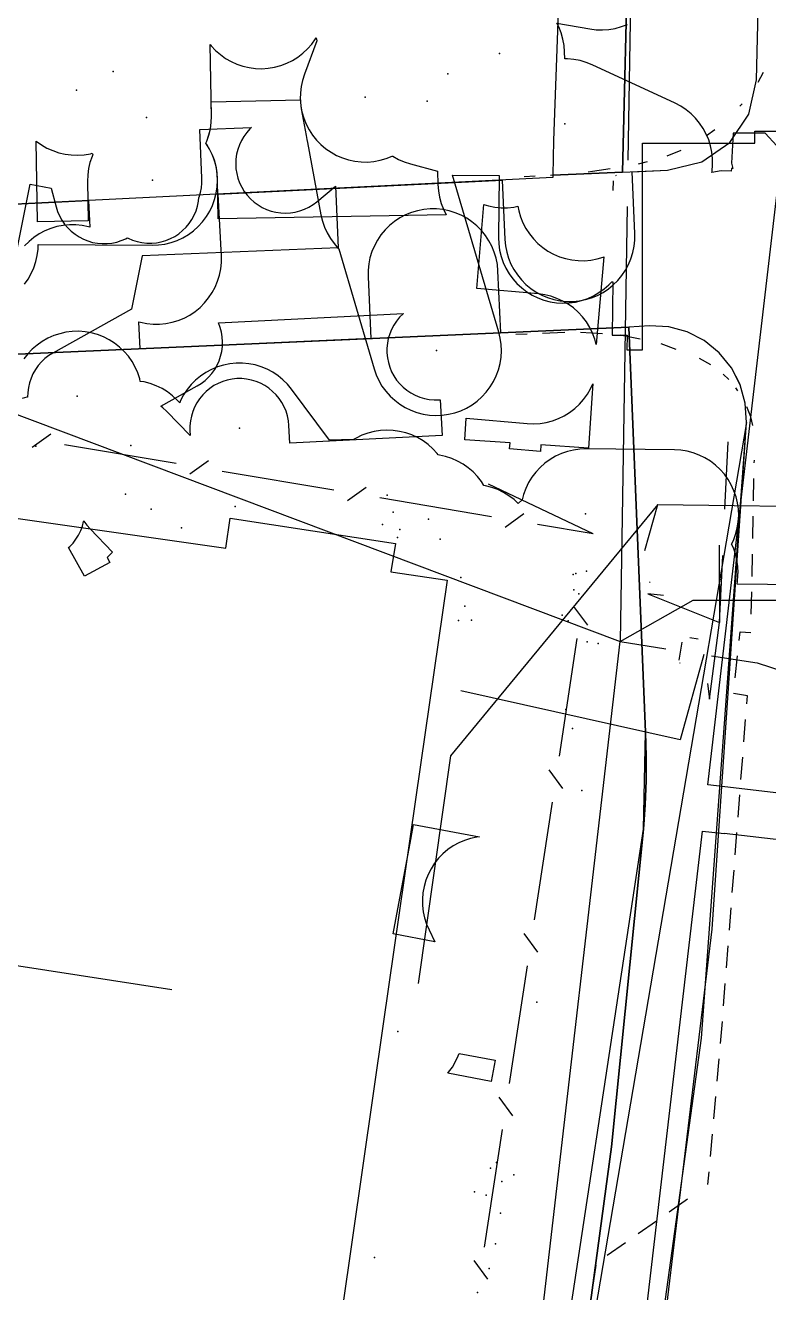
# Model space of a CAD drawing. Header units: metres. Extents: x -3782 to -2031, y 18790 to 19846.
# Drawn here: x -2111.62 to -2087.62, y 19225.88 to 19266.82 of the extents above; entities that cross this region are included whole.
import ezdxf

# ---------------------------------------------------------------- set-up
doc = ezdxf.new("R2010")
doc.units = ezdxf.units.M
for name, color, linetype in [('BENCH', 7, 'Continuous'), ('CURB', 7, 'Continuous'), ('ELECTR_CABLE', 7, 'Continuous'), ('ELECTR_CABLE_COMM', 7, 'Continuous'), ('GAS', 7, 'Continuous'), ('GRASS', 7, 'Continuous'), ('GROUND', 7, 'Continuous'), ('HEAT', 7, 'Continuous'), ('OVERHEAD_POWER_LINE', 7, 'Continuous'), ('ROAD', 7, 'Continuous'), ('SEWER', 7, 'Continuous'), ('SIDEWALK_PATH', 7, 'Continuous'), ('TREE', 7, 'Continuous'), ('WATER_PIPELINE', 7, 'Continuous')]:
    doc.layers.add(name, color=color, linetype=linetype)

msp = doc.modelspace()

# ---------------------------------------------------------------- linework, layer by layer
at = {"layer": 'BENCH'}
for p in [(-2108.787, 19265.328), (-2097.978, 19265.251)]:
    msp.add_point(p, dxfattribs=at)
at = {"layer": 'CURB'}
for points in [[(-2093.694, 19305.567), (-2092.268, 19293.64), (-2091.922, 19288.563), (-2091.968, 19277.031), (-2092.342, 19262.077)], [(-2087.792, 19265.297), (-2087.973, 19264.976)], [(-2088.476, 19264.291), (-2088.545, 19264.205)], [(-2089.355, 19263.451), (-2089.623, 19263.251)], [(-2090.459, 19262.777), (-2090.903, 19262.593)], [(-2092.737, 19262.191), (-2093.446, 19262.074)], [(-2091.538, 19262.407), (-2091.83, 19262.34)], [(-2095.159, 19261.945), (-2095.518, 19261.928)], [(-2093.941, 19262.003), (-2094.659, 19261.969)], [(-2116.259, 19256.006), (-2092.136, 19257.072)], [(-2097.839, 19200.107), (-2091.661, 19240.858), (-2091.595, 19243.988), (-2092.136, 19257.086)], [(-2095.42, 19256.847), (-2095.781, 19256.832)], [(-2094.199, 19256.898), (-2094.921, 19256.868)], [(-2092.98, 19256.851), (-2093.7, 19256.897)], [(-2091.773, 19256.68), (-2092.416, 19256.816)], [(-2090.602, 19256.347), (-2091.087, 19256.535)], [(-2089.487, 19255.852), (-2089.848, 19256.055)], [(-2088.91, 19255.379), (-2089.091, 19255.549)], [(-2088.615, 19255.01), (-2088.681, 19255.109)], [(-2088.196, 19254.171), (-2088.322, 19254.501)], [(-2088.334, 19253.996), (-2101.691, 19175.585)], [(-2088.126, 19253.899), (-2088.196, 19254.171)], [(-2088.083, 19252.685), (-2088.081, 19252.772)], [(-2088.107, 19251.463), (-2088.093, 19252.185)], [(-2088.131, 19250.241), (-2088.117, 19250.963)], [(-2088.156, 19249.02), (-2088.141, 19249.742)], [(-2088.18, 19247.798), (-2088.166, 19248.52)], [(-2088.572, 19246.955), (-2088.543, 19247.232)], [(-2088.543, 19247.232), (-2088.192, 19247.207)], [(-2088.697, 19245.74), (-2088.623, 19246.458)], [(-2088.304, 19245.166), (-2088.749, 19245.239)], [(-2088.325, 19244.899), (-2088.304, 19245.166)], [(-2088.418, 19243.681), (-2088.363, 19244.401)], [(-2088.512, 19242.463), (-2088.456, 19243.182)], [(-2088.605, 19241.244), (-2088.55, 19241.964)], [(-2088.699, 19240.026), (-2088.644, 19240.746)], [(-2088.793, 19238.808), (-2088.737, 19239.528)], [(-2088.886, 19237.59), (-2088.831, 19238.309)], [(-2088.98, 19236.371), (-2088.925, 19237.091)], [(-2089.073, 19235.153), (-2089.018, 19235.873)], [(-2089.175, 19233.936), (-2089.113, 19234.639)], [(-2089.283, 19232.719), (-2089.22, 19233.438)], [(-2089.391, 19231.502), (-2089.328, 19232.221)], [(-2089.499, 19230.285), (-2089.436, 19231.004)], [(-2089.58, 19229.377), (-2089.544, 19229.787)], [(-2090.833, 19228.495), (-2090.243, 19228.911)], [(-2091.833, 19227.792), (-2091.242, 19228.207)], [(-2092.832, 19227.089), (-2092.242, 19227.504)], [(-2093.3, 19226.053), (-2093.184, 19226.766)]]:
    msp.add_lwpolyline(points, dxfattribs=at)
at = {"layer": 'ELECTR_CABLE'}
for points in [[(-2093.187, 19256.513), (-2093.233, 19256.685), (-2093.304, 19256.879), (-2093.395, 19257.064), (-2093.503, 19257.239), (-2093.628, 19257.403), (-2093.768, 19257.554), (-2093.922, 19257.691), (-2094.089, 19257.812), (-2094.267, 19257.915), (-2094.455, 19258.001), (-2094.649, 19258.068), (-2094.85, 19258.116), (-2095.054, 19258.144), (-2097.047, 19258.315), (-2096.813, 19261.033), (-2096.662, 19260.988), (-2096.46, 19260.949), (-2096.255, 19260.929), (-2096.048, 19260.93), (-2095.843, 19260.951), (-2095.724, 19260.975), (-2095.689, 19260.83), (-2095.631, 19260.632), (-2095.554, 19260.441), (-2095.459, 19260.258), (-2095.347, 19260.085), (-2095.218, 19259.924), (-2095.074, 19259.777), (-2094.916, 19259.645), (-2094.746, 19259.528), (-2094.565, 19259.429), (-2094.375, 19259.348), (-2094.179, 19259.286), (-2093.977, 19259.244), (-2093.772, 19259.221), (-2093.566, 19259.219), (-2093.361, 19259.237), (-2093.158, 19259.275), (-2092.961, 19259.333), (-2092.944, 19259.339)], [(-2093.323, 19254.939), (-2093.44, 19253.164), (-2094.973, 19253.266), (-2094.991, 19253.056), (-2095.987, 19253.142), (-2095.971, 19253.332), (-2097.432, 19253.429), (-2097.385, 19254.129), (-2095.415, 19253.959), (-2095.209, 19253.952), (-2095.003, 19253.964), (-2094.8, 19253.997), (-2094.6, 19254.049), (-2094.407, 19254.121), (-2094.222, 19254.212), (-2094.047, 19254.32), (-2093.883, 19254.444), (-2093.732, 19254.585), (-2093.595, 19254.739), (-2093.474, 19254.906), (-2093.371, 19255.084), (-2093.296, 19255.246)], [(-2099.75, 19237.475), (-2099.175, 19240.523), (-2099.085, 19241.006), (-2096.96, 19240.609), (-2097.042, 19240.6), (-2097.244, 19240.557), (-2097.44, 19240.494), (-2097.629, 19240.412), (-2097.809, 19240.312), (-2097.979, 19240.195), (-2098.136, 19240.062), (-2098.28, 19239.914), (-2098.408, 19239.753), (-2098.52, 19239.579), (-2098.614, 19239.396), (-2098.69, 19239.205), (-2098.747, 19239.007), (-2098.784, 19238.804), (-2098.801, 19238.599), (-2098.798, 19238.392), (-2098.775, 19238.188), (-2098.732, 19237.986), (-2098.669, 19237.79), (-2098.587, 19237.601), (-2098.4, 19237.22)], [(-2096.58, 19232.707), (-2097.981, 19232.971), (-2097.954, 19233.002), (-2097.833, 19233.168), (-2097.729, 19233.346), (-2097.643, 19233.533), (-2097.617, 19233.608), (-2096.451, 19233.389)]]:
    msp.add_lwpolyline(points, close=True, dxfattribs=at)
for points in [[(-2089.029, 19251.195), (-2088.924, 19253.362)], [(-2089.206, 19247.529), (-2089.101, 19249.696)]]:
    msp.add_lwpolyline(points, dxfattribs=at)
at = {"layer": 'ELECTR_CABLE_COMM'}
for points in [[(-2110.796, 19253.615), (-2111.407, 19253.18)], [(-2106.75, 19252.664), (-2110.362, 19253.273)], [(-2105.705, 19252.756), (-2106.316, 19252.322)], [(-2101.658, 19251.805), (-2105.271, 19252.414)], [(-2100.613, 19251.897), (-2101.224, 19251.463)], [(-2093.282, 19250.392), (-2096.668, 19252.003)], [(-2096.567, 19250.946), (-2100.179, 19251.555)], [(-2095.522, 19251.039), (-2096.133, 19250.604)], [(-2093.282, 19250.392), (-2095.088, 19250.697)], [(-2093.463, 19247.448), (-2093.907, 19248.052)], [(-2094.377, 19243.208), (-2093.798, 19247.009)], [(-2094.268, 19242.165), (-2094.712, 19242.769)], [(-2095.183, 19237.925), (-2094.603, 19241.725)], [(-2095.074, 19236.881), (-2095.518, 19237.485)], [(-2095.988, 19232.641), (-2095.409, 19236.442)], [(-2095.879, 19231.598), (-2096.324, 19232.201)], [(-2096.794, 19227.357), (-2096.215, 19231.158)], [(-2096.685, 19226.314), (-2097.129, 19226.918)]]:
    msp.add_lwpolyline(points, dxfattribs=at)
at = {"layer": 'GAS'}
msp.add_lwpolyline([(-2112.262, 19257.702), (-2111.471, 19261.693), (-2110.787, 19261.557), (-2110.63, 19260.96), (-2110.582, 19260.81), (-2110.52, 19260.666), (-2110.445, 19260.528), (-2110.356, 19260.399), (-2110.255, 19260.279), (-2110.142, 19260.169), (-2110.02, 19260.071), (-2109.888, 19259.985), (-2109.749, 19259.913), (-2109.603, 19259.855), (-2109.452, 19259.811), (-2109.298, 19259.782), (-2109.141, 19259.769), (-2108.984, 19259.771), (-2108.828, 19259.788), (-2108.674, 19259.821), (-2108.525, 19259.868), (-2108.38, 19259.93), (-2108.333, 19259.957), (-2108.306, 19259.942), (-2108.161, 19259.881), (-2108.011, 19259.834), (-2107.857, 19259.802), (-2107.701, 19259.786), (-2107.544, 19259.785), (-2107.388, 19259.799), (-2107.234, 19259.829), (-2107.083, 19259.873), (-2106.937, 19259.932), (-2106.798, 19260.005), (-2106.667, 19260.091), (-2106.545, 19260.19), (-2106.433, 19260.3), (-2106.333, 19260.421), (-2106.245, 19260.551), (-2106.17, 19260.689), (-2106.109, 19260.834), (-2106.062, 19260.984), (-2106.03, 19261.137), (-2106.017, 19261.264), (-2106.015, 19261.268), (-2105.969, 19261.418), (-2105.937, 19261.572), (-2105.92, 19261.728), (-2105.919, 19261.885), (-2105.985, 19263.453), (-2104.32, 19263.523), (-2104.369, 19263.479), (-2104.474, 19263.361), (-2104.567, 19263.235), (-2104.646, 19263.1), (-2104.713, 19262.957), (-2104.765, 19262.809), (-2104.802, 19262.656), (-2104.824, 19262.501), (-2104.83, 19262.344), (-2104.822, 19262.187), (-2104.798, 19262.032), (-2104.758, 19261.88), (-2104.704, 19261.733), (-2104.636, 19261.591), (-2104.555, 19261.457), (-2104.46, 19261.331), (-2104.354, 19261.216), (-2104.237, 19261.111), (-2104.11, 19261.018), (-2103.975, 19260.939), (-2103.833, 19260.872), (-2103.685, 19260.821), (-2103.532, 19260.783), (-2103.377, 19260.761), (-2103.22, 19260.755), (-2103.063, 19260.764), (-2102.908, 19260.788), (-2102.756, 19260.827), (-2102.608, 19260.881), (-2102.467, 19260.949), (-2102.333, 19261.03), (-2102.207, 19261.125), (-2101.608, 19261.623), (-2101.525, 19259.638), (-2107.853, 19259.372), (-2108.193, 19257.655), (-2110.733, 19256.234), (-2110.866, 19256.151), (-2110.99, 19256.055), (-2111.105, 19255.947), (-2111.208, 19255.829), (-2111.299, 19255.701), (-2111.377, 19255.565), (-2111.441, 19255.422), (-2111.492, 19255.273), (-2111.527, 19255.12), (-2111.547, 19254.964), (-2111.552, 19254.809), (-2111.573, 19254.806), (-2111.726, 19254.77)], dxfattribs=at)
for points in [[(-2099.41, 19257.517), (-2099.427, 19257.503), (-2099.537, 19257.392), (-2099.637, 19257.27), (-2099.724, 19257.14), (-2099.798, 19257.001), (-2099.857, 19256.856), (-2099.903, 19256.706), (-2099.933, 19256.552), (-2099.948, 19256.395), (-2099.948, 19256.238), (-2099.932, 19256.082), (-2099.901, 19255.928), (-2099.855, 19255.778), (-2099.795, 19255.633), (-2099.721, 19255.495), (-2099.633, 19255.364), (-2099.533, 19255.243), (-2099.422, 19255.132), (-2099.301, 19255.033), (-2099.17, 19254.946), (-2099.031, 19254.872), (-2098.886, 19254.812), (-2098.736, 19254.767), (-2098.582, 19254.737), (-2098.425, 19254.722), (-2098.268, 19254.722), (-2098.224, 19254.724), (-2098.165, 19253.575), (-2103.082, 19253.324), (-2103.111, 19253.892), (-2103.127, 19254.049), (-2103.158, 19254.203), (-2103.203, 19254.353), (-2103.264, 19254.498), (-2103.338, 19254.636), (-2103.426, 19254.766), (-2103.525, 19254.888), (-2103.637, 19254.998), (-2103.758, 19255.098), (-2103.889, 19255.185), (-2104.028, 19255.258), (-2104.173, 19255.318), (-2104.323, 19255.364), (-2104.477, 19255.394), (-2104.633, 19255.409), (-2104.79, 19255.409), (-2104.947, 19255.393), (-2105.101, 19255.362), (-2105.251, 19255.316), (-2105.396, 19255.256), (-2105.534, 19255.182), (-2105.664, 19255.094), (-2105.786, 19254.994), (-2105.896, 19254.883), (-2105.996, 19254.761), (-2106.083, 19254.631), (-2106.157, 19254.492), (-2106.216, 19254.347), (-2106.262, 19254.197), (-2106.292, 19254.043), (-2106.307, 19253.886), (-2106.307, 19253.729), (-2106.299, 19253.571), (-2107.07, 19254.363), (-2107.185, 19254.47), (-2107.247, 19254.517), (-2106.075, 19255.173), (-2105.942, 19255.256), (-2105.818, 19255.352), (-2105.704, 19255.459), (-2105.6, 19255.578), (-2105.509, 19255.706), (-2105.431, 19255.842), (-2105.367, 19255.985), (-2105.317, 19256.134), (-2105.281, 19256.287), (-2105.261, 19256.443), (-2105.257, 19256.6), (-2105.267, 19256.756), (-2105.293, 19256.911), (-2105.334, 19257.063), (-2105.39, 19257.209), (-2105.391, 19257.211)], [(-2108.985, 19249.633), (-2108.896, 19249.472), (-2109.715, 19249.023), (-2110.225, 19249.953), (-2110.191, 19249.983), (-2110.084, 19250.098), (-2109.989, 19250.223), (-2109.906, 19250.357), (-2109.837, 19250.498), (-2109.782, 19250.645), (-2109.742, 19250.797), (-2109.739, 19250.815), (-2109.731, 19250.802), (-2109.639, 19250.675), (-2109.536, 19250.557), (-2108.805, 19249.808)]]:
    msp.add_lwpolyline(points, close=True, dxfattribs=at)
at = {"layer": 'GRASS'}
msp.add_lwpolyline([(-2094.562, 19263.105), (-2094.584, 19261.977), (-2092.342, 19262.077), (-2091.968, 19277.031), (-2091.953, 19277.665), (-2091.939, 19278.299), (-2091.927, 19278.933), (-2091.916, 19279.567), (-2094.167, 19279.583), (-2094.171, 19279.299), (-2094.176, 19279.015), (-2094.182, 19278.731), (-2094.187, 19278.446), (-2094.242, 19274.61), (-2094.322, 19270.775), (-2094.429, 19266.94)], close=True, dxfattribs=at)
msp.add_lwpolyline([(-2094.073, 19220.38), (-2092.697, 19230.598), (-2091.661, 19240.858), (-2091.608, 19241.639), (-2091.579, 19242.422), (-2091.575, 19243.205), (-2091.595, 19243.988), (-2092.136, 19257.072), (-2116.259, 19256.006), (-2117.275, 19255.781), (-2118.131, 19255.24), (-2118.759, 19254.445), (-2119.091, 19253.459), (-2119.493, 19250.805), (-2112.736, 19250.207), (-2112.624, 19250.994), (-2105.15, 19249.931), (-2105.011, 19250.902), (-2099.672, 19250.085), (-2099.821, 19249.169), (-2098.002, 19248.901), (-2098.86, 19242.935), (-2100.064, 19234.571), (-2102.718, 19216.115)], dxfattribs=at)
at = {"layer": 'GROUND'}
for points in [[(-2091.968, 19277.031), (-2092.342, 19262.077), (-2094.584, 19261.977), (-2094.586, 19261.901), (-2131.732, 19260.065), (-2129.889, 19262.797), (-2129.056, 19263.913), (-2124.942, 19270.755)], [(-2116.259, 19256.006), (-2092.136, 19257.072), (-2091.595, 19243.988), (-2091.575, 19243.205), (-2091.579, 19242.422), (-2091.608, 19241.639), (-2091.661, 19240.858), (-2092.697, 19230.598), (-2094.073, 19220.38)]]:
    msp.add_lwpolyline(points, dxfattribs=at)
at = {"layer": 'HEAT'}
for points in [[(-2111.656, 19258.458), (-2111.537, 19258.626), (-2111.435, 19258.805), (-2111.35, 19258.993), (-2111.285, 19259.189), (-2111.239, 19259.39), (-2111.213, 19259.594), (-2111.209, 19259.737), (-2107.529, 19259.718), (-2107.323, 19259.727), (-2107.119, 19259.756), (-2106.919, 19259.805), (-2106.724, 19259.874), (-2106.538, 19259.961), (-2106.36, 19260.066), (-2106.194, 19260.188), (-2106.041, 19260.325), (-2105.901, 19260.477), (-2105.778, 19260.642), (-2105.671, 19260.818), (-2105.582, 19261.004), (-2105.511, 19261.198), (-2105.46, 19261.397), (-2105.429, 19261.601), (-2105.418, 19261.807), (-2105.427, 19262.013), (-2105.456, 19262.217), (-2105.505, 19262.417), (-2105.574, 19262.611), (-2105.661, 19262.798), (-2105.766, 19262.975), (-2105.792, 19263.011), (-2105.758, 19263.085), (-2105.693, 19263.281), (-2105.647, 19263.482), (-2105.621, 19263.686), (-2105.615, 19263.892), (-2105.625, 19264.355), (-2102.742, 19264.416), (-2102.738, 19264.327), (-2102.711, 19264.123), (-2102.551, 19263.258), (-2102.533, 19263.134), (-2102.51, 19263.035), (-2102.077, 19260.697), (-2102.029, 19260.497), (-2101.963, 19260.302), (-2101.877, 19260.114), (-2101.773, 19259.936), (-2101.653, 19259.769), (-2101.517, 19259.614), (-2101.505, 19259.604), (-2100.364, 19255.727), (-2100.297, 19255.532), (-2100.21, 19255.345), (-2100.106, 19255.168), (-2099.984, 19255.001), (-2099.847, 19254.847), (-2099.696, 19254.708), (-2099.531, 19254.584), (-2099.355, 19254.476), (-2099.17, 19254.386), (-2098.976, 19254.315), (-2098.777, 19254.264), (-2098.573, 19254.232), (-2098.367, 19254.22), (-2098.161, 19254.228), (-2097.957, 19254.257), (-2097.757, 19254.305), (-2097.562, 19254.373), (-2097.375, 19254.46), (-2097.198, 19254.564), (-2097.031, 19254.685), (-2096.877, 19254.823), (-2096.738, 19254.974), (-2096.614, 19255.139), (-2096.506, 19255.314), (-2096.416, 19255.5), (-2096.345, 19255.693), (-2096.294, 19255.893), (-2096.262, 19256.097), (-2096.25, 19256.302), (-2096.258, 19256.508), (-2096.287, 19256.712), (-2096.335, 19256.913), (-2097.828, 19261.986), (-2096.321, 19261.969), (-2096.344, 19259.969), (-2096.336, 19259.763), (-2096.308, 19259.559), (-2096.261, 19259.358), (-2096.193, 19259.164), (-2096.107, 19258.976), (-2096.003, 19258.798), (-2095.883, 19258.631), (-2095.746, 19258.477), (-2095.595, 19258.337), (-2095.431, 19258.212), (-2095.255, 19258.104), (-2095.07, 19258.014), (-2094.877, 19257.943), (-2094.677, 19257.89), (-2094.474, 19257.858), (-2094.268, 19257.845), (-2094.062, 19257.853), (-2093.858, 19257.881), (-2093.658, 19257.929), (-2093.463, 19257.996), (-2093.275, 19258.082), (-2093.098, 19258.186), (-2092.931, 19258.307), (-2092.776, 19258.443), (-2092.688, 19258.538), (-2092.649, 19258.538), (-2092.669, 19256.816), (-2092.193, 19256.811), (-2092.198, 19256.343), (-2091.69, 19256.337), (-2091.69, 19263.012), (-2088.065, 19263.012), (-2088.065, 19263.4), (-2084.786, 19263.4)], [(-2076.901, 19248.641), (-2088.635, 19248.772), (-2088.621, 19248.855), (-2088.609, 19249.061), (-2088.61, 19249.099), (-2088.608, 19249.138), (-2088.616, 19249.344), (-2088.644, 19249.548), (-2088.692, 19249.748), (-2088.759, 19249.943), (-2088.814, 19250.063), (-2088.756, 19250.181), (-2088.685, 19250.375), (-2088.632, 19250.574), (-2088.6, 19250.778), (-2088.587, 19250.983), (-2088.595, 19251.189), (-2088.623, 19251.393), (-2088.671, 19251.594), (-2088.738, 19251.789), (-2088.824, 19251.976), (-2088.928, 19252.154), (-2089.049, 19252.321), (-2089.186, 19252.475), (-2089.337, 19252.615), (-2089.501, 19252.74), (-2089.676, 19252.848), (-2089.862, 19252.938), (-2090.055, 19253.009), (-2090.254, 19253.062), (-2090.458, 19253.094), (-2090.664, 19253.107), (-2093.506, 19253.139), (-2093.712, 19253.131), (-2093.916, 19253.103), (-2094.117, 19253.055), (-2094.312, 19252.988), (-2094.499, 19252.902), (-2094.677, 19252.798), (-2094.844, 19252.677), (-2094.998, 19252.54), (-2095.138, 19252.389), (-2095.263, 19252.225), (-2095.371, 19252.05), (-2095.461, 19251.864), (-2095.532, 19251.671), (-2095.58, 19251.492), (-2095.709, 19251.377), (-2095.841, 19251.501), (-2096.005, 19251.625), (-2096.181, 19251.733), (-2096.366, 19251.824), (-2096.559, 19251.895), (-2096.759, 19251.948), (-2096.813, 19251.956), (-2096.892, 19252.081), (-2097.019, 19252.243), (-2097.162, 19252.393), (-2097.318, 19252.527), (-2097.487, 19252.645), (-2097.666, 19252.747), (-2097.855, 19252.83), (-2098.05, 19252.894), (-2098.251, 19252.939), (-2098.289, 19252.944), (-2098.321, 19252.986), (-2098.46, 19253.138), (-2098.614, 19253.276), (-2098.78, 19253.397), (-2098.958, 19253.502), (-2099.145, 19253.589), (-2099.339, 19253.657), (-2099.539, 19253.706), (-2099.743, 19253.735), (-2099.949, 19253.744), (-2100.155, 19253.732), (-2100.359, 19253.701), (-2100.558, 19253.649), (-2100.752, 19253.579), (-2100.938, 19253.49), (-2101.022, 19253.438), (-2101.8, 19253.426), (-2103.026, 19255.067), (-2103.158, 19255.226), (-2103.304, 19255.372), (-2103.464, 19255.502), (-2103.635, 19255.616), (-2103.817, 19255.712), (-2104.008, 19255.79), (-2104.205, 19255.85), (-2104.408, 19255.889), (-2104.613, 19255.909), (-2104.819, 19255.908), (-2105.024, 19255.887), (-2105.226, 19255.846), (-2105.423, 19255.786), (-2105.613, 19255.706), (-2105.795, 19255.608), (-2105.966, 19255.493), (-2106.124, 19255.362), (-2106.27, 19255.216), (-2106.4, 19255.056), (-2106.514, 19254.884), (-2106.61, 19254.702), (-2106.64, 19254.63), (-2106.718, 19254.718), (-2106.87, 19254.858), (-2107.034, 19254.982), (-2107.21, 19255.089), (-2107.395, 19255.179), (-2107.589, 19255.25), (-2107.788, 19255.302), (-2107.911, 19255.321), (-2107.928, 19255.399), (-2107.993, 19255.594), (-2108.077, 19255.783), (-2108.178, 19255.962), (-2108.297, 19256.131), (-2108.432, 19256.287), (-2108.581, 19256.429), (-2108.743, 19256.555), (-2108.918, 19256.665), (-2109.102, 19256.758), (-2109.294, 19256.832), (-2109.493, 19256.887), (-2109.696, 19256.922), (-2109.901, 19256.937), (-2110.107, 19256.932), (-2110.312, 19256.907), (-2110.513, 19256.861), (-2110.709, 19256.797), (-2110.897, 19256.713), (-2111.076, 19256.611), (-2111.245, 19256.493), (-2111.401, 19256.358), (-2111.543, 19256.209), (-2111.669, 19256.046)]]:
    msp.add_lwpolyline(points, dxfattribs=at)
at = {"layer": 'OVERHEAD_POWER_LINE'}
for points in [[(-2089.218, 19250.029), (-2089.206, 19247.529)], [(-2091.525, 19248.462), (-2089.206, 19247.529)], [(-2091.012, 19248.4), (-2091.525, 19248.462)], [(-2089.526, 19245.05), (-2089.206, 19247.529)], [(-2089.595, 19245.562), (-2089.526, 19245.05)]]:
    msp.add_lwpolyline(points, dxfattribs=at)
at = {"layer": 'ROAD'}
for points in [[(-2092.511, 19214.357), (-2089.791, 19234.099), (-2089.791, 19234.1), (-2088.334, 19253.995), (-2088.334, 19253.997), (-2088.373, 19254.617), (-2088.373, 19254.619), (-2088.537, 19255.212), (-2088.538, 19255.214), (-2088.82, 19255.76), (-2088.821, 19255.762), (-2089.213, 19256.244), (-2089.214, 19256.245), (-2089.698, 19256.636), (-2089.7, 19256.637), (-2090.247, 19256.917), (-2090.249, 19256.917), (-2090.842, 19257.079), (-2090.844, 19257.08), (-2091.465, 19257.117), (-2091.466, 19257.117), (-2092.136, 19257.072), (-2096.273, 19256.889), (-2096.361, 19258.887), (-2096.38, 19259.092), (-2096.42, 19259.295), (-2096.478, 19259.492), (-2096.556, 19259.683), (-2096.653, 19259.865), (-2096.766, 19260.037), (-2096.896, 19260.197), (-2097.041, 19260.344), (-2097.2, 19260.475), (-2097.371, 19260.59), (-2097.552, 19260.688), (-2097.742, 19260.768), (-2097.939, 19260.829), (-2098.141, 19260.87), (-2098.346, 19260.892), (-2098.552, 19260.893), (-2098.757, 19260.873), (-2098.959, 19260.834), (-2099.157, 19260.775), (-2099.348, 19260.697), (-2099.53, 19260.601), (-2099.702, 19260.488), (-2099.862, 19260.358), (-2100.008, 19260.213), (-2100.14, 19260.054), (-2100.255, 19259.883), (-2100.353, 19259.702), (-2100.433, 19259.512), (-2100.494, 19259.315), (-2100.535, 19259.113), (-2100.556, 19258.908), (-2100.557, 19258.702), (-2100.469, 19256.704), (-2107.918, 19256.375), (-2107.956, 19257.244), (-2107.901, 19257.228), (-2107.699, 19257.188), (-2107.494, 19257.167), (-2107.288, 19257.168), (-2107.083, 19257.188), (-2106.881, 19257.228), (-2106.684, 19257.288), (-2106.493, 19257.367), (-2106.312, 19257.464), (-2106.14, 19257.579), (-2105.981, 19257.709), (-2105.835, 19257.855), (-2105.705, 19258.015), (-2105.59, 19258.186), (-2105.493, 19258.368), (-2105.414, 19258.558), (-2105.355, 19258.755), (-2105.314, 19258.957), (-2105.294, 19259.163), (-2105.294, 19259.369), (-2105.393, 19261.366), (-2096.223, 19261.819), (-2096.137, 19259.907), (-2096.118, 19259.701), (-2096.079, 19259.499), (-2096.02, 19259.302), (-2095.942, 19259.111), (-2095.846, 19258.929), (-2095.732, 19258.757), (-2095.602, 19258.597), (-2095.457, 19258.45), (-2095.298, 19258.319), (-2095.127, 19258.204), (-2094.946, 19258.106), (-2094.756, 19258.026), (-2094.559, 19257.965), (-2094.357, 19257.924), (-2094.152, 19257.903), (-2093.946, 19257.902), (-2093.741, 19257.921), (-2093.538, 19257.961), (-2093.341, 19258.02), (-2093.15, 19258.098), (-2092.968, 19258.194), (-2092.796, 19258.308), (-2092.636, 19258.438), (-2092.49, 19258.583), (-2092.358, 19258.741), (-2092.243, 19258.912), (-2092.145, 19259.094), (-2092.065, 19259.284), (-2092.005, 19259.481), (-2091.964, 19259.683), (-2091.942, 19259.887), (-2091.942, 19260.094), (-2092.031, 19262.092), (-2090.882, 19262.143), (-2090.881, 19262.143), (-2089.777, 19262.407), (-2089.773, 19262.408), (-2088.875, 19263.038), (-2088.872, 19263.041), (-2088.26, 19263.952), (-2088.259, 19263.955), (-2088.016, 19265.064), (-2088.016, 19265.066), (-2087.949, 19267.762)], [(-2131.85, 19260.059), (-2109.588, 19261.159), (-2109.546, 19260.303), (-2109.583, 19260.315), (-2109.785, 19260.356), (-2109.99, 19260.377), (-2110.196, 19260.378), (-2110.402, 19260.359), (-2110.604, 19260.32), (-2110.802, 19260.261), (-2110.992, 19260.183), (-2111.175, 19260.087), (-2111.346, 19259.973), (-2111.506, 19259.843), (-2111.653, 19259.698)]]:
    msp.add_lwpolyline(points, dxfattribs=at)
at = {"layer": 'SEWER'}
for points in [[(-2091.931, 19276.525), (-2092.163, 19262.47)], [(-2133.149, 19262.25), (-2092.419, 19246.915)], [(-2092.642, 19261.794), (-2092.647, 19261.484)], [(-2092.542, 19261.971), (-2092.561, 19261.955)], [(-2092.187, 19260.97), (-2092.419, 19246.915)], [(-2091.203, 19251.347), (-2097.891, 19243.224)], [(-2091.613, 19249.854), (-2091.203, 19251.347)], [(-2091.203, 19251.347), (-2084.623, 19251.259)], [(-2091.467, 19248.823), (-2091.441, 19248.842)], [(-2092.419, 19246.915), (-2090.053, 19248.255)], [(-2090.053, 19248.255), (-2082.612, 19248.255)], [(-2095.056, 19224.131), (-2092.419, 19246.915)], [(-2092.419, 19246.915), (-2090.944, 19246.685)], [(-2090.425, 19246.892), (-2090.515, 19246.314)], [(-2089.895, 19246.988), (-2090.169, 19247.031)], [(-2089.71, 19246.493), (-2090.481, 19243.737)], [(-2090.502, 19246.24), (-2090.488, 19246.219)], [(-2089.461, 19246.454), (-2087.986, 19246.224)], [(-2087.986, 19246.224), (-2081.389, 19244.089)], [(-2090.481, 19243.737), (-2097.558, 19245.327)], [(-2097.891, 19243.224), (-2098.939, 19235.872)], [(-2113.938, 19236.762), (-2106.892, 19235.674)]]:
    msp.add_lwpolyline(points, dxfattribs=at)
at = {"layer": 'SIDEWALK_PATH'}
for points in [[(-2091.968, 19277.031), (-2092.342, 19262.077), (-2090.881, 19262.143), (-2089.775, 19262.407), (-2088.873, 19263.039), (-2088.259, 19263.953), (-2088.016, 19265.065), (-2087.948, 19267.762)], [(-2091.4, 19221.349), (-2089.439, 19237.627), (-2088.334, 19253.996), (-2088.373, 19254.618), (-2088.537, 19255.213), (-2088.82, 19255.761), (-2089.214, 19256.244), (-2089.698, 19256.636), (-2090.248, 19256.917), (-2090.843, 19257.079), (-2091.465, 19257.116), (-2092.136, 19257.072), (-2091.595, 19243.988), (-2091.575, 19243.205), (-2091.579, 19242.422), (-2091.608, 19241.639), (-2091.661, 19240.858), (-2092.697, 19230.598), (-2094.073, 19220.38)]]:
    msp.add_lwpolyline(points, dxfattribs=at)
at = {"layer": 'TREE'}
for p in [(-2096.31, 19265.914), (-2109.969, 19264.727), (-2100.646, 19264.504), (-2098.644, 19264.375), (-2107.715, 19263.848), (-2094.202, 19263.644), (-2107.517, 19261.818), (-2098.35, 19256.32), (-2109.952, 19254.838), (-2104.709, 19253.811), (-2111.281, 19253.232), (-2108.215, 19253.246), (-2108.39, 19251.674), (-2099.935, 19251.644), (-2107.556, 19251.19), (-2104.852, 19251.279), (-2099.749, 19251.093), (-2093.53, 19251.039), (-2106.581, 19250.591), (-2100.092, 19250.699), (-2098.608, 19250.87), (-2099.608, 19250.273), (-2099.53, 19250.537), (-2098.231, 19250.218), (-2097.559, 19248.981), (-2093.937, 19249.078), (-2093.844, 19249.119), (-2093.498, 19249.192), (-2093.911, 19248.586), (-2093.746, 19248.46), (-2097.427, 19248.058), (-2094.284, 19247.773), (-2097.635, 19247.593), (-2097.219, 19247.611), (-2094.098, 19247.59), (-2093.483, 19246.906), (-2093.125, 19246.854), (-2094.164, 19244.72), (-2093.949, 19244.103), (-2093.648, 19242.1), (-2095.101, 19235.271), (-2099.59, 19234.318), (-2096.602, 19229.907), (-2096.411, 19230.083), (-2095.853, 19229.691), (-2096.235, 19229.477), (-2097.122, 19229.139), (-2096.747, 19229.031), (-2096.28, 19228.448), (-2096.44, 19227.46), (-2100.352, 19227.024), (-2096.645, 19226.661), (-2097.026, 19225.892)]:
    msp.add_point(p, dxfattribs=at)
at = {"layer": 'WATER_PIPELINE'}
for points in [[(-2087.353, 19262.931), (-2087.727, 19263.338), (-2088.768, 19263.338), (-2088.815, 19262.371), (-2088.78, 19262.201), (-2088.823, 19262.192), (-2088.827, 19262.11), (-2089.15, 19262.126), (-2089.454, 19262.063), (-2089.446, 19262.106), (-2089.427, 19262.311), (-2089.428, 19262.517), (-2089.45, 19262.722), (-2089.492, 19262.924), (-2089.553, 19263.121), (-2089.633, 19263.311), (-2089.731, 19263.492), (-2089.847, 19263.662), (-2089.979, 19263.821), (-2090.125, 19263.966), (-2090.286, 19264.095), (-2090.458, 19264.209), (-2090.64, 19264.304), (-2093.317, 19265.548), (-2093.508, 19265.626), (-2093.705, 19265.684), (-2093.908, 19265.723), (-2094.113, 19265.742), (-2094.205, 19265.741), (-2094.211, 19265.969), (-2094.226, 19266.174), (-2094.262, 19266.377), (-2094.317, 19266.576), (-2094.391, 19266.768), (-2094.456, 19266.895), (-2093.391, 19266.707), (-2093.187, 19266.681), (-2092.981, 19266.675), (-2092.775, 19266.69), (-2092.572, 19266.724), (-2092.373, 19266.779), (-2092.181, 19266.852)], [(-2086.745, 19241.954), (-2089.578, 19242.285), (-2087.178, 19262.812)], [(-2091.53, 19225.594), (-2089.752, 19240.795), (-2089.057, 19240.714), (-2089.056, 19240.726), (-2086.918, 19240.476)]]:
    msp.add_lwpolyline(points, dxfattribs=at)
for points in [[(-2105.396, 19260.576), (-2105.418, 19261.854), (-2105.432, 19262.059), (-2105.466, 19262.263), (-2105.519, 19262.462), (-2105.592, 19262.654), (-2105.683, 19262.839), (-2105.791, 19263.012), (-2105.761, 19263.077), (-2105.695, 19263.273), (-2105.649, 19263.473), (-2105.622, 19263.678), (-2105.615, 19263.884), (-2105.655, 19266.204), (-2105.621, 19266.16), (-2105.48, 19266.01), (-2105.325, 19265.874), (-2105.158, 19265.754), (-2104.979, 19265.651), (-2104.791, 19265.566), (-2104.596, 19265.5), (-2104.396, 19265.454), (-2104.191, 19265.427), (-2103.985, 19265.42), (-2103.78, 19265.434), (-2103.576, 19265.467), (-2103.377, 19265.521), (-2103.184, 19265.594), (-2103, 19265.685), (-2102.825, 19265.794), (-2102.661, 19265.919), (-2102.511, 19266.06), (-2102.375, 19266.215), (-2102.255, 19266.383), (-2102.234, 19266.42), (-2102.207, 19266.326), (-2102.613, 19265.24), (-2102.676, 19265.044), (-2102.719, 19264.842), (-2102.742, 19264.637), (-2102.745, 19264.431), (-2102.727, 19264.226), (-2102.69, 19264.023), (-2102.633, 19263.825), (-2102.557, 19263.634), (-2102.462, 19263.451), (-2102.35, 19263.278), (-2102.222, 19263.117), (-2102.078, 19262.969), (-2101.92, 19262.836), (-2101.751, 19262.719), (-2101.57, 19262.619), (-2101.381, 19262.538), (-2101.185, 19262.475), (-2100.983, 19262.432), (-2100.778, 19262.409), (-2100.572, 19262.406), (-2100.367, 19262.423), (-2100.164, 19262.461), (-2099.966, 19262.518), (-2099.775, 19262.594), (-2099.764, 19262.599), (-2099.754, 19262.592), (-2099.574, 19262.492), (-2099.385, 19262.41), (-2099.189, 19262.347), (-2098.311, 19262.111), (-2098.3, 19261.678), (-2098.284, 19261.472), (-2098.249, 19261.269), (-2098.194, 19261.071), (-2098.119, 19260.878), (-2098.03, 19260.702)], [(-2111.233, 19260.476), (-2111.277, 19263.084), (-2111.273, 19263.081), (-2111.106, 19262.961), (-2110.927, 19262.858), (-2110.739, 19262.773), (-2110.544, 19262.707), (-2110.343, 19262.66), (-2110.139, 19262.634), (-2109.933, 19262.627), (-2109.727, 19262.641), (-2109.524, 19262.674), (-2109.465, 19262.69), (-2109.442, 19262.653), (-2109.471, 19262.588), (-2109.538, 19262.393), (-2109.584, 19262.192), (-2109.611, 19261.988), (-2109.618, 19261.782), (-2109.596, 19260.504)]]:
    msp.add_lwpolyline(points, close=True, dxfattribs=at)

doc.saveas('drawing.dxf')
